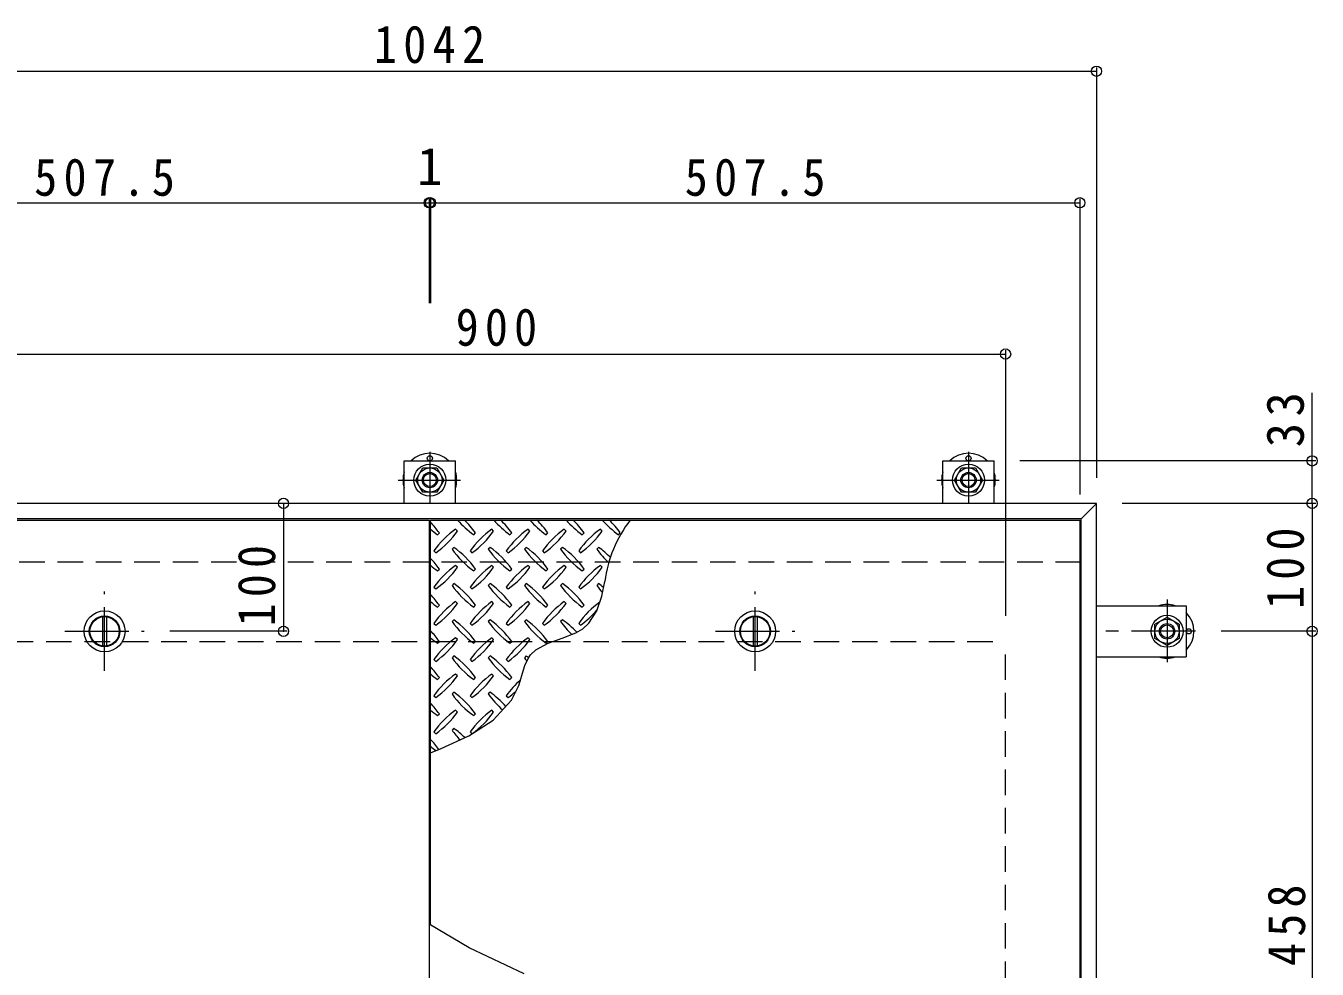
# Model space of a CAD drawing. Units: millimetres on the paper, enlarged 6 times, with parts at other scales. Extents: x -2205 to 2235, y -1648 to 1656.
# Drawn here: x -1639 to -1033, y 1144 to 1586 of the extents above; entities that cross this region are included whole.
import ezdxf
from ezdxf.enums import TextEntityAlignment as Align

# ---------------------------------------------------------------- set-up
doc = ezdxf.new("R2010")
doc.units = ezdxf.units.MM
doc.header["$LTSCALE"] = 6
doc.header["$PDMODE"] = 32
doc.header["$PDSIZE"] = 4.8
doc.linetypes.add('CHAIN1', pattern=[8, 5, -1, 1, -1])
doc.linetypes.add('DASHED2', pattern=[3, 2, -1])
for name, color, linetype, lineweight in [('0-0_通り芯', 4, 'Continuous', 9), ('0-1_躯体', 2, 'DASHED2', 9), ('0-2_仕上', 3, 'Continuous', 9), ('0-3_建具', 2, 'Continuous', 9), ('0-5_寸法', 4, 'Continuous', 9), ('0-9', 134, 'Continuous', 5), ('0-C', 2, 'Continuous', 9), ('0-D', 5, 'Continuous', 5), ('0-E', 3, 'Continuous', 9), ('0-F', 7, 'Continuous', 9)]:
    doc.layers.add(name, color=color, linetype=linetype, lineweight=lineweight)
doc.styles.add('ＭＳ ゴシック', font='')
doc.styles.get('ＭＳ ゴシック').set_extended_font_data('MS Gothic')

msp = doc.modelspace()

# ---------------------------------------------------------------- linework, layer by layer
at = {"layer": '0-0_通り芯'}
for centre in [(-1449.598, 1383.533), (-1196.998, 1383.533), (-1093.678, 1302.413)]:
    msp.add_circle(centre, 1.2, dxfattribs=at)
for centre, start, end in [((-1449.598, 1373.333), 45.5852, 134.4148), ((-1196.998, 1373.333), 45.5852, 134.4148), ((-1449.598, 1373.333), 162.24721, 197.75279), ((-1449.598, 1373.333), 342.24721, 17.75279), ((-1196.998, 1373.333), 162.24721, 197.75279), ((-1196.998, 1373.333), 342.24721, 17.75279), ((-1103.878, 1302.413), 72.24721, 107.75279), ((-1103.878, 1302.413), 315.5852, 44.4148), ((-1103.878, 1302.413), 252.24721, 287.75279)]:
    msp.add_arc(centre, 12.6, start, end, dxfattribs=at)
at = {"layer": '0-1_躯体'}
for p, q in [((-1144.198, 1334.813), (-1754.998, 1334.813)), ((-1719.598, 1297.613), (-1179.598, 1297.613)), ((-1179.598, 757.613), (-1179.598, 1297.613))]:
    msp.add_line(p, q, dxfattribs=at)
at = {"layer": '0-2_仕上'}
msp.add_line((-1449.298, 1164.772), (-1449.298, 1354.613), dxfattribs=at)
for points in [[(-1754.398, 1354.613), (-1449.898, 1354.613), (-1449.898, 700.613)], [(-1449.298, 1354.613), (-1144.798, 1354.613), (-1144.798, 1040.075)]]:
    msp.add_lwpolyline(points, dxfattribs=at)
at = {"layer": '0-3_建具'}
for p, q in [((-1136.998, 1362.413), (-1762.198, 1362.413)), ((-1136.998, 692.813), (-1136.998, 1362.413)), ((-1144.198, 700.014), (-1144.198, 1355.213))]:
    msp.add_line(p, q, dxfattribs=at)
msp.add_lwpolyline([(-1136.998, 1362.413), (-1144.198, 1355.213), (-1754.998, 1355.213)], dxfattribs=at)
at = {"layer": '0-5_寸法', "color": 7}
msp.add_lwpolyline([(-1405.418, 1141.826), (-1431.14, 1154.063), (-1449.898, 1165.126)], dxfattribs=at)
at = {"layer": '0-9'}
for p, q in [((-1445.998, 1347.73), (-1445.15, 1348.579)), ((-1436.665, 1349.427), (-1437.513, 1350.276)), ((-1429.028, 1347.73), (-1428.179, 1348.579)), ((-1419.694, 1349.427), (-1420.543, 1350.276)), ((-1412.057, 1347.73), (-1411.209, 1348.579)), ((-1402.723, 1349.427), (-1403.572, 1350.276)), ((-1395.087, 1347.73), (-1394.238, 1348.579)), ((-1385.753, 1349.427), (-1386.601, 1350.276)), ((-1378.116, 1347.73), (-1377.268, 1348.579)), ((-1368.782, 1349.427), (-1369.631, 1350.276)), ((-1361.145, 1347.73), (-1360.297, 1348.579)), ((-1447.695, 1340.093), (-1446.847, 1339.245)), ((-1438.362, 1341.791), (-1439.21, 1340.942)), ((-1430.725, 1340.093), (-1429.876, 1339.245)), ((-1421.391, 1341.791), (-1422.24, 1340.942)), ((-1413.754, 1340.093), (-1412.906, 1339.245)), ((-1404.421, 1341.791), (-1405.269, 1340.942)), ((-1396.784, 1340.093), (-1395.935, 1339.245)), ((-1387.45, 1341.791), (-1388.298, 1340.942)), ((-1379.813, 1340.093), (-1378.965, 1339.245)), ((-1370.479, 1341.791), (-1371.328, 1340.942)), ((-1436.665, 1332.457), (-1437.513, 1333.305)), ((-1419.694, 1332.457), (-1420.543, 1333.305)), ((-1402.723, 1332.457), (-1403.572, 1333.305)), ((-1385.753, 1332.457), (-1386.601, 1333.305)), ((-1368.782, 1332.457), (-1369.631, 1333.305)), ((-1445.998, 1330.76), (-1445.15, 1331.608)), ((-1429.028, 1330.76), (-1428.179, 1331.608)), ((-1412.057, 1330.76), (-1411.209, 1331.608)), ((-1395.087, 1330.76), (-1394.238, 1331.608)), ((-1378.116, 1330.76), (-1377.268, 1331.608)), ((-1447.695, 1323.123), (-1446.847, 1322.274)), ((-1438.362, 1324.82), (-1439.21, 1323.971)), ((-1430.725, 1323.123), (-1429.876, 1322.274)), ((-1421.391, 1324.82), (-1422.24, 1323.971)), ((-1413.754, 1323.123), (-1412.906, 1322.274)), ((-1404.421, 1324.82), (-1405.269, 1323.971)), ((-1396.784, 1323.123), (-1395.935, 1322.274)), ((-1387.45, 1324.82), (-1388.298, 1323.971)), ((-1379.813, 1323.123), (-1378.965, 1322.274)), ((-1370.479, 1324.82), (-1371.328, 1323.971)), ((-1445.998, 1313.789), (-1445.15, 1314.637)), ((-1436.665, 1315.486), (-1437.513, 1316.335)), ((-1429.028, 1313.789), (-1428.179, 1314.637)), ((-1419.694, 1315.486), (-1420.543, 1316.335)), ((-1412.057, 1313.789), (-1411.209, 1314.637)), ((-1402.723, 1315.486), (-1403.572, 1316.335)), ((-1395.087, 1313.789), (-1394.238, 1314.637)), ((-1385.753, 1315.486), (-1386.601, 1316.335)), ((-1378.116, 1313.789), (-1377.268, 1314.637)), ((-1447.695, 1306.152), (-1446.847, 1305.304)), ((-1438.362, 1307.849), (-1439.21, 1307.001)), ((-1430.725, 1306.152), (-1429.876, 1305.304)), ((-1421.391, 1307.849), (-1422.24, 1307.001)), ((-1413.754, 1306.152), (-1412.906, 1305.304)), ((-1404.421, 1307.849), (-1405.269, 1307.001)), ((-1396.784, 1306.152), (-1395.935, 1305.304)), ((-1387.45, 1307.849), (-1388.298, 1307.001)), ((-1379.813, 1306.152), (-1378.965, 1305.304)), ((-1445.998, 1296.818), (-1445.15, 1297.667)), ((-1436.665, 1298.516), (-1437.513, 1299.364)), ((-1429.028, 1296.818), (-1428.179, 1297.667)), ((-1419.694, 1298.516), (-1420.543, 1299.364)), ((-1412.057, 1296.818), (-1411.209, 1297.667)), ((-1402.723, 1298.516), (-1403.572, 1299.364)), ((-1395.087, 1296.818), (-1394.238, 1297.667)), ((-1438.362, 1290.879), (-1439.21, 1290.03)), ((-1421.391, 1290.879), (-1422.24, 1290.03)), ((-1404.421, 1290.879), (-1405.269, 1290.03)), ((-1447.695, 1289.182), (-1446.847, 1288.333)), ((-1430.725, 1289.182), (-1429.876, 1288.333)), ((-1413.754, 1289.182), (-1412.906, 1288.333)), ((-1445.998, 1279.848), (-1445.15, 1280.697)), ((-1436.665, 1281.545), (-1437.513, 1282.393)), ((-1429.028, 1279.848), (-1428.179, 1280.697)), ((-1419.694, 1281.545), (-1420.543, 1282.393)), ((-1412.057, 1279.848), (-1411.209, 1280.697)), ((-1447.695, 1272.211), (-1446.847, 1271.363)), ((-1438.362, 1273.908), (-1439.21, 1273.06)), ((-1430.725, 1272.211), (-1429.876, 1271.363)), ((-1421.391, 1273.908), (-1422.24, 1273.06)), ((-1413.754, 1272.211), (-1412.906, 1271.363)), ((-1445.998, 1262.877), (-1445.15, 1263.726)), ((-1436.665, 1264.574), (-1437.513, 1265.423)), ((-1429.028, 1262.877), (-1428.179, 1263.726)), ((-1419.694, 1264.574), (-1420.543, 1265.423)), ((-1447.695, 1255.241), (-1446.847, 1254.392)), ((-1438.362, 1256.938), (-1439.21, 1256.089)), ((-1430.725, 1255.241), (-1429.876, 1254.392))]:
    msp.add_line(p, q, dxfattribs=at)
msp.add_lwpolyline([(-1449.298, 1245.463), (-1444.333, 1247.462), (-1431.283, 1253.435), (-1419.906, 1260.735), (-1411.262, 1270.2), (-1407.917, 1277.013), (-1407.233, 1279.102), (-1406.172, 1282.788), (-1405.039, 1286.385), (-1403.57, 1289.667), (-1402.461, 1291.337), (-1399.893, 1293.805), (-1394.135, 1296.868), (-1387.553, 1299.204), (-1381.147, 1301.718), (-1377.906, 1303.614), (-1375.003, 1306.242), (-1371.351, 1312.014), (-1368.984, 1318.965), (-1367.572, 1325.822)], dxfattribs=at)
for centre, radius, start, end in [((-1480.576, 1323.335), 43.5, 35.47272, 44.0249), ((-1403.784, 1383.156), 43.5, 221.00789, 234.5273), ((-1463.605, 1323.335), 43.5, 35.47272, 45.97511), ((-1386.814, 1383.156), 43.5, 221.00789, 234.5273), ((-1446.635, 1323.335), 43.5, 35.47272, 45.97511), ((-1369.843, 1383.156), 43.5, 221.00789, 234.5273), ((-1429.664, 1323.335), 43.5, 35.47272, 45.97511), ((-1352.872, 1383.156), 43.5, 221.00789, 234.5273), ((-1412.694, 1323.335), 43.5, 35.47272, 45.97511), ((-1335.902, 1383.156), 43.5, 221.00789, 234.5273), ((-1306.855, 1317.564), 61.276, 142.79805, 172.25462), ((-1395.723, 1323.335), 43.5, 35.47272, 45.97511), ((-1420.755, 1383.156), 43.5, 228.99213, 234.5273), ((-1412.269, 1314.85), 43.5, 125.47272, 144.5273), ((-1472.091, 1374.671), 43.5, 305.47256, 324.5273), ((-1395.299, 1314.85), 43.5, 125.47272, 144.5273), ((-1455.12, 1374.671), 43.5, 305.47256, 324.5273), ((-1378.328, 1314.85), 43.5, 125.47272, 144.5273), ((-1438.149, 1374.671), 43.5, 305.47256, 324.5273), ((-1361.358, 1314.85), 43.5, 125.47272, 144.5273), ((-1421.179, 1374.671), 43.5, 305.47256, 324.5273), ((-1344.387, 1314.85), 43.5, 125.47272, 144.5273), ((-1404.208, 1374.671), 43.5, 305.47256, 324.5273), ((-1403.784, 1366.186), 43.5, 215.47258, 234.5273), ((-1463.605, 1306.364), 43.5, 35.47272, 54.5273), ((-1386.814, 1366.186), 43.5, 215.47258, 234.5273), ((-1446.635, 1306.364), 43.5, 35.47272, 54.5273), ((-1369.843, 1366.186), 43.5, 215.47258, 234.5273), ((-1429.664, 1306.364), 43.5, 35.47272, 54.5273), ((-1352.872, 1366.186), 43.5, 215.47258, 234.5273), ((-1412.694, 1306.364), 43.5, 35.47272, 54.5273), ((-1335.902, 1366.186), 43.5, 215.47258, 226.69856), ((-1395.723, 1306.364), 43.5, 44.94598, 54.5273), ((-1480.576, 1306.364), 43.5, 35.47272, 44.0249), ((-1420.755, 1366.186), 43.5, 228.99213, 234.5273), ((-1412.269, 1297.879), 43.5, 125.47272, 144.5273), ((-1472.091, 1357.7), 43.5, 305.47256, 324.5273), ((-1395.299, 1297.879), 43.5, 125.47272, 144.5273), ((-1455.12, 1357.7), 43.5, 305.47256, 324.5273), ((-1378.328, 1297.879), 43.5, 125.47272, 144.5273), ((-1438.149, 1357.7), 43.5, 305.47256, 324.5273), ((-1361.358, 1297.879), 43.5, 125.47272, 144.5273), ((-1421.179, 1357.7), 43.5, 305.47256, 324.5273), ((-1344.387, 1297.879), 43.5, 125.47272, 144.5273), ((-1404.208, 1357.7), 43.5, 305.47256, 324.5273), ((-1403.784, 1349.215), 43.5, 215.47258, 234.5273), ((-1463.605, 1289.394), 43.5, 35.47272, 54.5273), ((-1386.814, 1349.215), 43.5, 215.47258, 234.5273), ((-1446.635, 1289.394), 43.5, 35.47272, 54.5273), ((-1369.843, 1349.215), 43.5, 215.47258, 234.5273), ((-1429.664, 1289.394), 43.5, 35.47272, 54.5273), ((-1352.872, 1349.215), 43.5, 215.47258, 234.5273), ((-1412.694, 1289.394), 43.5, 35.47272, 54.5273), ((-1335.902, 1349.215), 43.5, 215.47258, 221.1628), ((-1395.723, 1289.394), 43.5, 50.65677, 54.5273), ((-1480.576, 1289.394), 43.5, 35.47272, 44.0249), ((-1420.755, 1349.215), 43.5, 228.99213, 234.5273), ((-1412.269, 1280.909), 43.5, 125.47272, 144.5273), ((-1472.091, 1340.73), 43.5, 305.47256, 324.5273), ((-1395.299, 1280.909), 43.5, 125.47272, 144.5273), ((-1455.12, 1340.73), 43.5, 305.47256, 324.52728), ((-1378.328, 1280.909), 43.5, 125.47272, 144.5273), ((-1438.149, 1340.73), 43.5, 305.47256, 324.52728), ((-1361.358, 1280.909), 43.5, 125.47272, 144.5273), ((-1421.179, 1340.73), 43.5, 305.47256, 324.52728), ((-1344.387, 1280.909), 43.5, 126.00705, 144.5273), ((-1404.208, 1340.73), 43.5, 305.47256, 319.2924), ((-1480.576, 1272.424), 43.5, 35.47272, 44.0249), ((-1403.784, 1332.245), 43.5, 215.47258, 234.5273), ((-1463.605, 1272.424), 43.5, 35.47272, 54.5273), ((-1386.814, 1332.245), 43.5, 215.47258, 234.5273), ((-1446.635, 1272.424), 43.5, 35.47272, 54.5273), ((-1369.843, 1332.245), 43.5, 215.47258, 234.5273), ((-1429.664, 1272.424), 43.5, 35.47272, 54.5273), ((-1352.872, 1332.245), 43.5, 215.47258, 225.99713), ((-1412.694, 1272.424), 43.5, 42.74814, 54.5273), ((-1420.755, 1332.245), 43.5, 228.99213, 234.5273), ((-1412.269, 1263.938), 43.5, 125.47272, 144.5273), ((-1472.091, 1323.759), 43.5, 305.47256, 324.5273), ((-1395.299, 1263.938), 43.5, 125.47272, 144.5273), ((-1455.12, 1323.759), 43.5, 305.47256, 324.5273), ((-1378.328, 1263.938), 43.5, 125.47272, 144.5273), ((-1438.149, 1323.759), 43.5, 305.47256, 324.5273), ((-1403.784, 1315.274), 43.5, 215.47258, 234.5273), ((-1463.605, 1255.453), 43.5, 35.47272, 54.5273), ((-1386.814, 1315.274), 43.5, 215.47258, 234.5273), ((-1446.635, 1255.453), 43.5, 35.47272, 54.5273), ((-1369.843, 1315.274), 43.5, 215.47258, 218.03572), ((-1429.664, 1255.453), 43.5, 52.70831, 54.5273), ((-1480.576, 1255.453), 43.5, 35.47272, 44.0249), ((-1420.755, 1315.274), 43.5, 228.99213, 234.5273), ((-1412.269, 1246.968), 43.5, 125.47272, 144.5273), ((-1472.091, 1306.789), 43.5, 305.47256, 324.5273), ((-1395.299, 1246.968), 43.5, 125.47272, 144.5273), ((-1455.12, 1306.789), 43.5, 305.47256, 324.5273), ((-1378.328, 1246.968), 43.5, 131.38763, 144.5273), ((-1403.784, 1298.303), 43.5, 215.47258, 234.5273), ((-1463.605, 1238.482), 43.5, 35.47272, 54.5273), ((-1386.814, 1298.303), 43.5, 215.47258, 228.77962), ((-1446.635, 1238.482), 43.5, 41.35275, 54.5273), ((-1438.149, 1306.789), 43.5, 305.47256, 311.59831), ((-1480.576, 1238.482), 43.5, 35.47272, 44.0249), ((-1420.755, 1298.303), 43.5, 228.99213, 234.5273), ((-1412.269, 1229.997), 43.5, 125.47272, 144.5273), ((-1472.091, 1289.818), 43.5, 305.47256, 324.5273), ((-1395.299, 1229.997), 43.5, 125.47272, 144.5273), ((-1455.12, 1289.818), 43.5, 305.47256, 324.5273), ((-1403.784, 1281.333), 43.5, 215.47258, 223.25978), ((-1463.605, 1221.512), 43.5, 45.57452, 54.5273), ((-1480.576, 1221.512), 43.5, 35.94795, 44.0249), ((-1420.755, 1281.333), 43.5, 228.99213, 233.25279)]:
    msp.add_arc(centre, radius, start, end, dxfattribs=at)
at = {"layer": '0-C', "linetype": 'CHAIN1'}
for p, q in [((-1602.148, 1283.813), (-1602.148, 1321.013)), ((-1297.048, 1283.813), (-1297.048, 1321.013)), ((-1620.748, 1302.413), (-1583.548, 1302.413)), ((-1315.648, 1302.413), (-1278.448, 1302.413))]:
    msp.add_line(p, q, dxfattribs=at)
at = {"layer": '0-C'}
for p, q in [((-1603.048, 1309.254), (-1603.048, 1295.572)), ((-1601.248, 1309.254), (-1601.248, 1295.572)), ((-1297.948, 1309.254), (-1297.948, 1295.572)), ((-1296.148, 1309.254), (-1296.148, 1295.572))]:
    msp.add_line(p, q, dxfattribs=at)
for centre, radius in [((-1602.148, 1302.413), 9.6), ((-1602.148, 1302.413), 7.2), ((-1602.148, 1302.413), 6.9), ((-1297.048, 1302.413), 9.6), ((-1297.048, 1302.413), 7.2), ((-1297.048, 1302.413), 6.9)]:
    msp.add_circle(centre, radius, dxfattribs=at)
at = {"layer": '0-D'}
for points in [[(-1452.889, 1367.633), (-1456.18, 1373.333), (-1452.889, 1379.033), (-1446.307, 1379.033), (-1443.016, 1373.333), (-1446.307, 1367.633)], [(-1200.289, 1367.633), (-1203.58, 1373.333), (-1200.289, 1379.033), (-1193.707, 1379.033), (-1190.416, 1373.333), (-1193.707, 1367.633)], [(-1109.578, 1305.704), (-1103.878, 1308.995), (-1098.178, 1305.704), (-1098.178, 1299.122), (-1103.878, 1295.832), (-1109.578, 1299.122)]]:
    msp.add_lwpolyline(points, close=True, dxfattribs=at)
for centre, radius in [((-1449.598, 1373.333), 7.5), ((-1196.998, 1373.333), 7.5), ((-1449.598, 1373.333), 5.7), ((-1449.598, 1373.333), 3.6), ((-1449.598, 1373.333), 3.032), ((-1196.998, 1373.333), 5.7), ((-1196.998, 1373.333), 3.6), ((-1196.998, 1373.333), 3.032), ((-1103.878, 1302.413), 7.5), ((-1103.878, 1302.413), 5.7), ((-1103.878, 1302.413), 3.6), ((-1103.878, 1302.413), 3.032)]:
    msp.add_circle(centre, radius, dxfattribs=at)
at = {"layer": '0-E'}
for p, q in [((-1461.598, 1382.333), (-1437.598, 1382.333)), ((-1461.598, 1362.413), (-1461.598, 1382.333)), ((-1437.598, 1362.413), (-1437.598, 1382.333)), ((-1208.998, 1382.333), (-1184.998, 1382.333)), ((-1208.998, 1362.413), (-1208.998, 1382.333)), ((-1184.998, 1362.413), (-1184.998, 1382.333)), ((-1136.998, 1314.413), (-1094.878, 1314.413)), ((-1094.878, 1314.413), (-1094.878, 1290.413)), ((-1136.998, 1290.413), (-1094.878, 1290.413))]:
    msp.add_line(p, q, dxfattribs=at)
at = {"layer": '0-E', "linetype": 'CHAIN1'}
for p, q in [((-1449.598, 1386.628), (-1449.598, 1362.533)), ((-1196.998, 1386.628), (-1196.998, 1362.533)), ((-1464.502, 1373.333), (-1435.17, 1373.333)), ((-1211.902, 1373.333), (-1182.57, 1373.333)), ((-1103.878, 1317.317), (-1103.878, 1287.985)), ((-1090.582, 1302.413), (-1136.998, 1302.413))]:
    msp.add_line(p, q, dxfattribs=at)
at = {"layer": '0-F'}
for p, q in [((-1762.198, 1565.041), (-1136.998, 1565.041)), ((-1136.998, 1566.841), (-1136.998, 1374.413)), ((-1754.398, 1503.365), (-1449.898, 1503.365)), ((-1449.898, 1505.165), (-1449.898, 1456.251)), ((-1449.898, 1503.365), (-1449.298, 1503.365)), ((-1449.298, 1505.165), (-1449.298, 1456.251)), ((-1449.298, 1503.365), (-1144.798, 1503.365)), ((-1144.798, 1505.165), (-1144.798, 1366.613)), ((-1719.598, 1432.443), (-1179.598, 1432.443)), ((-1179.598, 1434.243), (-1179.598, 1309.613)), ((-1035.886, 1382.333), (-1035.886, 1414.229)), ((-1034.086, 1382.333), (-1172.998, 1382.333)), ((-1035.886, 1362.413), (-1035.886, 1382.333)), ((-1518.257, 1362.413), (-1518.257, 1302.413)), ((-1034.086, 1362.413), (-1124.998, 1362.413)), ((-1035.886, 1362.413), (-1035.886, 1302.413)), ((-1516.457, 1302.413), (-1571.548, 1302.413)), ((-1034.086, 1302.413), (-1078.582, 1302.413)), ((-1035.886, 1302.413), (-1035.886, 1027.613))]:
    msp.add_line(p, q, dxfattribs=at)
for p in [(-1136.998, 1565.041), (-1449.898, 1503.365), (-1449.298, 1503.365), (-1144.798, 1503.365), (-1179.598, 1432.443), (-1035.886, 1382.333), (-1518.257, 1362.413), (-1035.886, 1362.413), (-1518.257, 1302.413), (-1035.886, 1302.413)]:
    msp.add_point(p, dxfattribs=at)

# ---------------------------------------------------------------- texts
at = {"layer": '0-F', "color": 2, "style": 'ＭＳ ゴシック'}
msp.add_text('1', height=17.6, dxfattribs=at).set_placement((-1455.598, 1506.365), align=Align.BOTTOM_LEFT)
at = {"layer": '0-F', "color": 2, "char_height": 17.6, "attachment_point": 7, "style": 'ＭＳ ゴシック'}
for s, insert in [('\\T1.28;\\W0.9;1042', (-1475.848, 1568.641)), ('\\T1.28;\\W0.9;507.5', (-1635.148, 1506.365)), ('\\T1.28;\\W0.9;507.5', (-1330.048, 1506.365)), ('\\T1.27;\\W0.9;900', (-1437.46, 1436.043))]:
    msp.add_mtext(s, dxfattribs=dict(at, insert=insert))
at = {"layer": '0-F', "color": 2, "char_height": 17.6, "attachment_point": 7, "rotation": 90, "style": 'ＭＳ ゴシック'}
for s, insert in [('\\T1.27;\\W0.95;33', (-1039.486, 1388.729)), ('\\T1.27;\\W0.9;100', (-1039.486, 1312.913)), ('\\T1.27;\\W0.9;100', (-1521.857, 1304.741)), ('\\T1.27;\\W0.9;458', (-1038.886, 1145.513))]:
    msp.add_mtext(s, dxfattribs=dict(at, insert=insert))

doc.saveas('drawing.dxf')
